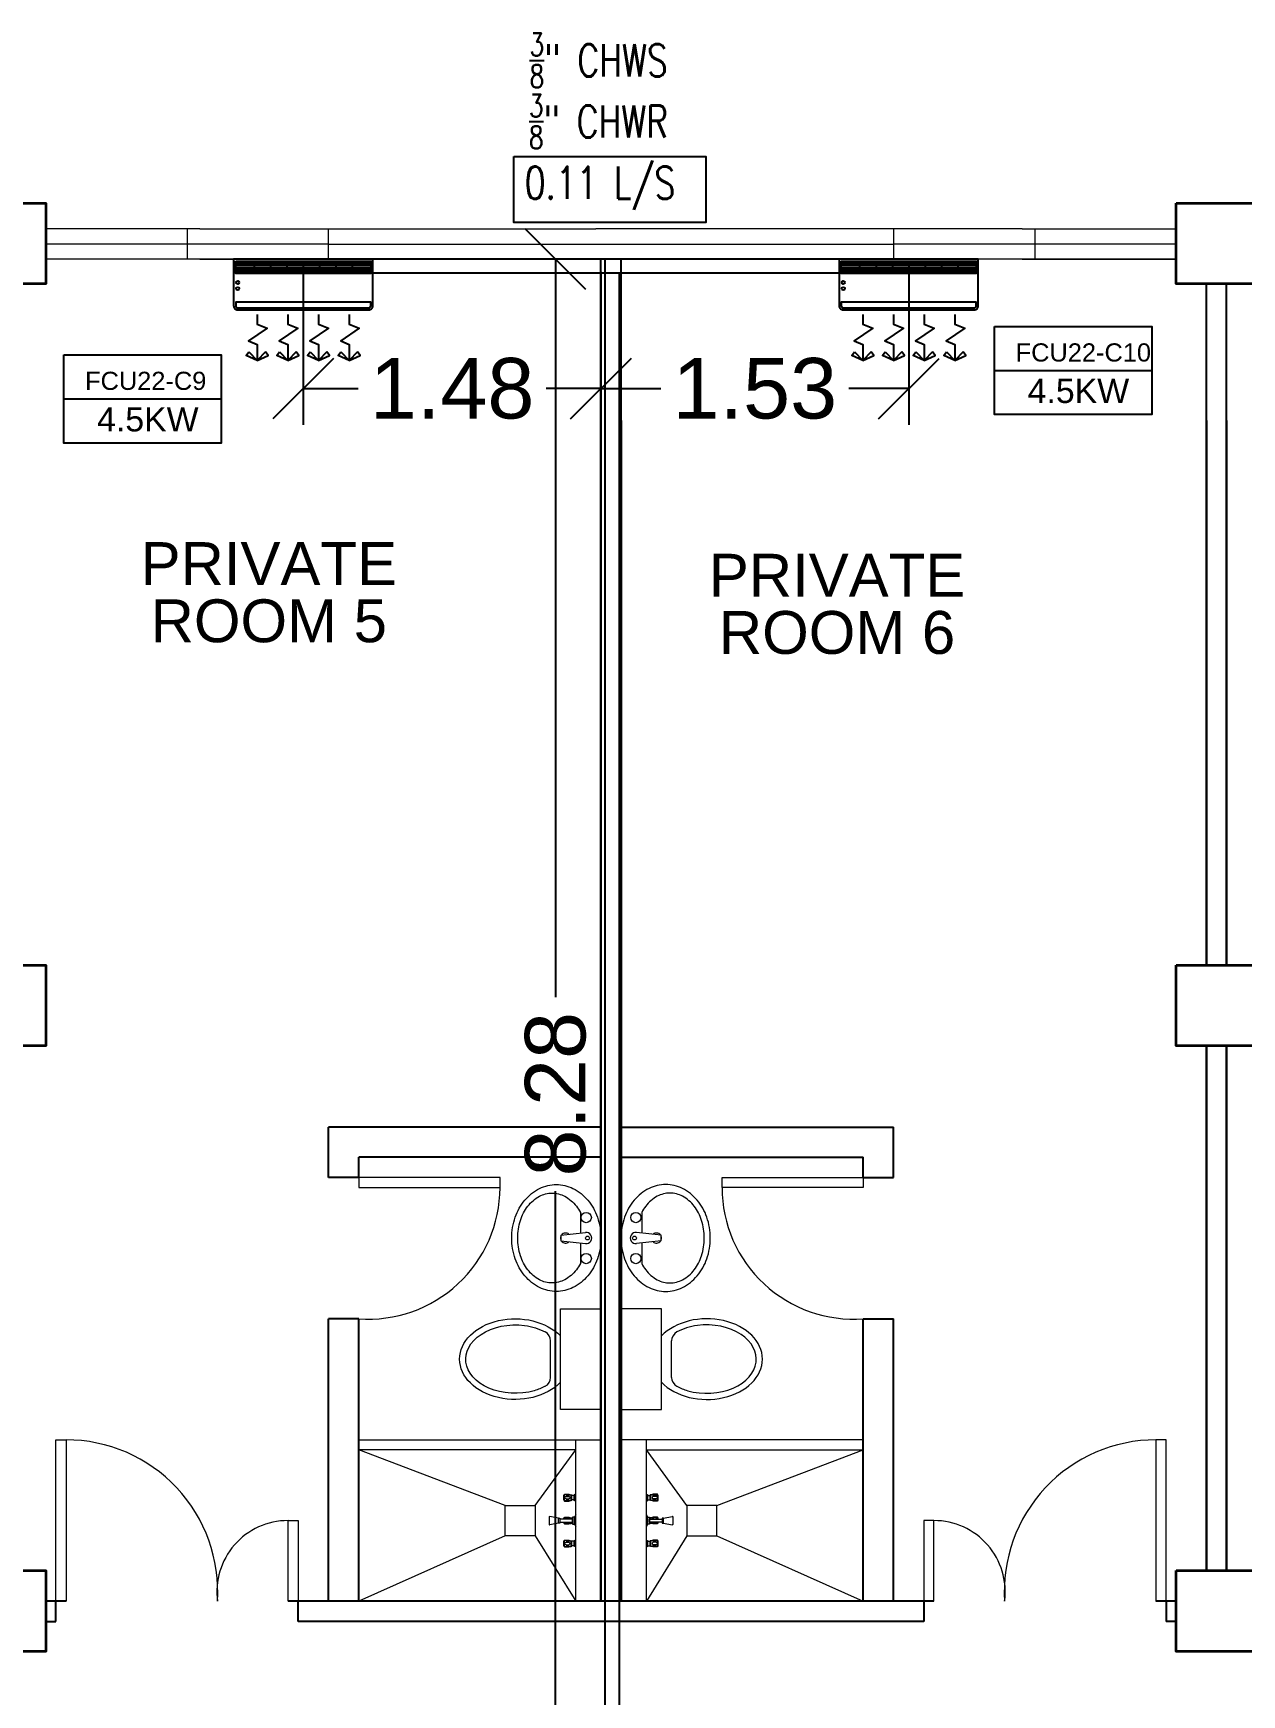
# Model space of a CAD drawing. Header units: millimetres. Extents: x 5 to 598, y 3 to 339.
# Drawn here: x 152.54 to 158.52, y 132.67 to 140.9 of the extents above; entities that cross this region are included whole.
import ezdxf

# ---------------------------------------------------------------- set-up
doc = ezdxf.new("R2010")
doc.units = ezdxf.units.MM
doc.header["$MEASUREMENT"] = 0
for name, color, linetype in [('AIR', 7, 'Continuous'), ('fcu line', 7, 'Continuous'), ('fcu return', 7, 'Continuous'), ('label', 7, 'Continuous'), ('Legends', 7, 'Continuous'), ('pipe label', 7, 'Continuous')]:
    doc.layers.add(name, color=color, linetype=linetype)
doc.styles.add('Arch-Dim', font='simplex.shx', dxfattribs={"width": 0.75})
doc.styles.get("Standard").update_dxf_attribs({"font": 'arial.ttf'})
doc.styles.add('SWISSLT175', font='swissl.ttf', dxfattribs={"height": 0.175})
doc.dimstyles.new('Copy of dimension', dxfattribs={"dimtxt": 0.3, "dimasz": 0.3, "dimexe": 0.18, "dimexo": 0.0625, "dimgap": 0.09, "dimtad": 0, "dimzin": 0, "dimdsep": 46, "dimtxsty": 'Standard', "dimblk": 'OBLIQUE', "dimcen": 0.09, "dimclrd": 256, "dimclre": 256, "dimclrt": 256, "dimadec": 0, "dimazin": 0, "dimtfac": 1, "dimtofl": 0, "dimtmove": 0, "dimatfit": 3, "dimldrblk": 'OBLIQUE', "dimfxl": 1, "dimtolj": 1, "dimtzin": 0, "dimarcsym": 0})

# ---------------------------------------------------------------- blocks, each defined once
blk = doc.blocks.new('CARRIER-S30-32 (FCD)')
at = {"layer": 'AIR'}
for p, q in [((0.825, -0.05), (-0.825, -0.05)), ((0.825, -0.075), (-0.825, -0.075)), ((0.825, -0.1), (-0.825, -0.1)), ((0.825, -0.125), (-0.825, -0.125)), ((0.825, -0.15), (-0.825, -0.15)), ((-0.6, -0.025), (-0.6, -0.175)), ((-0.4, -0.025), (-0.4, -0.175)), ((-0.2, -0.025), (-0.2, -0.175)), ((0, -0.025), (0, -0.175)), ((0.2, -0.025), (0.2, -0.175)), ((0.4, -0.025), (0.4, -0.175)), ((0.6, -0.025), (0.6, -0.175))]:
    blk.add_line(p, q, dxfattribs=at)
for points in [[(-0.8, -0.62), (0.8, -0.62, 0.414214), (0.85, -0.57), (0.85, 0), (-0.85, 0), (-0.85, -0.57, 0.414214)], [(-0.8, -0.595), (0.8, -0.595, 0.414214), (0.825, -0.57), (0.825, -0.525), (-0.825, -0.525), (-0.825, -0.57, 0.414214)]]:
    blk.add_lwpolyline(points, format="xyb", close=True, dxfattribs=at)
for points in [[(-0.825, -0.025), (0.825, -0.025), (0.825, -0.175), (-0.825, -0.175)], [(-0.664, -1.134), (-0.562, -1.239), (-0.697, -1.177)], [(-0.461, -1.134), (-0.562, -1.239), (-0.428, -1.177)], [(-0.289, -1.134), (-0.188, -1.239), (-0.322, -1.177)], [(-0.086, -1.134), (-0.188, -1.239), (-0.053, -1.177)], [(0.086, -1.134), (0.187, -1.239), (0.053, -1.177)], [(0.289, -1.134), (0.187, -1.239), (0.322, -1.177)], [(0.461, -1.134), (0.562, -1.239), (0.428, -1.177)], [(0.664, -1.134), (0.562, -1.239), (0.697, -1.177)]]:
    blk.add_lwpolyline(points, close=True, dxfattribs=at)
for points in [[(-0.562, -0.678), (-0.562, -0.794), (-0.44, -0.843), (-0.667, -0.996), (-0.562, -1.044), (-0.562, -1.239)], [(-0.188, -0.678), (-0.188, -0.794), (-0.065, -0.843), (-0.292, -0.996), (-0.188, -1.044), (-0.188, -1.239)], [(0.187, -0.678), (0.187, -0.794), (0.31, -0.843), (0.083, -0.996), (0.187, -1.044), (0.187, -1.239)], [(0.562, -0.678), (0.562, -0.794), (0.685, -0.843), (0.458, -0.996), (0.562, -1.044), (0.562, -1.239)]]:
    blk.add_lwpolyline(points, dxfattribs=at)
for centre in [(-0.8, -0.285), (-0.8, -0.36)]:
    blk.add_circle(centre, 0.0187, dxfattribs=at)
blk = doc.blocks.new('_Oblique')
at = {"color": 0, "linetype": 'ByBlock', "lineweight": -2}
blk.add_line((-0.5, -0.5), (0.5, 0.5), dxfattribs=at)
blk = doc.blocks.new('*D75')
at = {"layer": 'Defpoints', "color": 0, "transparency": 16777216}
for p in [(155.1252, 139.7844), (155.3693, 139.7844), (155.3693, 131.5094)]:
    blk.add_point(p, dxfattribs=at)
at = {"layer": 'Legends', "lineweight": -2, "transparency": 16777216}
for p, q in [((155.3068, 139.7844), (154.9452, 139.7844)), ((155.1252, 139.7844), (155.1252, 136.1271)), ((155.1252, 131.5094), (155.1252, 135.1668)), ((155.3068, 131.5094), (154.9452, 131.5094))]:
    blk.add_line(p, q, dxfattribs=at)
at = {"layer": 'Legends', "lineweight": -2, "transparency": 16777216, "xscale": 0.3, "yscale": 0.3, "zscale": 0.3}
for p, rotation in [((155.1252, 139.7844), 90), ((155.1252, 131.5094), 270)]:
    blk.add_blockref('_Oblique', p, dxfattribs=dict(at, rotation=rotation))
at = {"layer": 'Legends', "transparency": 16777216, "insert": (155.1252, 135.6469), "char_height": 0.3, "attachment_point": 5, "rotation": 90}
blk.add_mtext('\\A1;8.28', dxfattribs=at)
blk = doc.blocks.new('*D76')
at = {"layer": 'Defpoints', "color": 0, "transparency": 16777216}
for p in [(153.8747, 139.7844), (155.3497, 139.7844), (155.3497, 139.1429)]:
    blk.add_point(p, dxfattribs=at)
at = {"layer": 'Legends', "lineweight": -2, "transparency": 16777216}
for p, q in [((153.8747, 139.7219), (153.8747, 138.9629)), ((155.3497, 139.7219), (155.3497, 138.9629)), ((153.8747, 139.1429), (154.1464, 139.1429)), ((155.3497, 139.1429), (155.078, 139.1429))]:
    blk.add_line(p, q, dxfattribs=at)
at = {"layer": 'Legends', "lineweight": -2, "transparency": 16777216, "xscale": 0.3, "yscale": 0.3, "zscale": 0.3, "rotation": 180}
blk.add_blockref('_Oblique', (153.8747, 139.1429), dxfattribs=at)
at = {"layer": 'Legends', "lineweight": -2, "transparency": 16777216, "xscale": 0.3, "yscale": 0.3, "zscale": 0.3}
blk.add_blockref('_Oblique', (155.3497, 139.1429), dxfattribs=at)
at = {"layer": 'Legends', "transparency": 16777216, "insert": (154.6122, 139.1429), "char_height": 0.3, "attachment_point": 5}
blk.add_mtext('\\A1;1.48', dxfattribs=at)
blk = doc.blocks.new('*D77')
at = {"layer": 'Defpoints', "color": 0, "transparency": 16777216}
for p in [(155.3497, 139.7844), (156.8747, 139.7844), (156.8747, 139.1429)]:
    blk.add_point(p, dxfattribs=at)
at = {"layer": 'Legends', "lineweight": -2, "transparency": 16777216}
for p, q in [((155.3497, 139.7219), (155.3497, 138.9629)), ((156.8747, 139.7219), (156.8747, 138.9629)), ((155.3497, 139.1429), (155.6467, 139.1429)), ((156.8747, 139.1429), (156.5777, 139.1429))]:
    blk.add_line(p, q, dxfattribs=at)
at = {"layer": 'Legends', "lineweight": -2, "transparency": 16777216, "xscale": 0.3, "yscale": 0.3, "zscale": 0.3, "rotation": 180}
blk.add_blockref('_Oblique', (155.3497, 139.1429), dxfattribs=at)
at = {"layer": 'Legends', "lineweight": -2, "transparency": 16777216, "xscale": 0.3, "yscale": 0.3, "zscale": 0.3}
blk.add_blockref('_Oblique', (156.8747, 139.1429), dxfattribs=at)
at = {"layer": 'Legends', "transparency": 16777216, "insert": (156.1122, 139.1429), "char_height": 0.3, "attachment_point": 5}
blk.add_mtext('\\A1;1.53', dxfattribs=at)

msp = doc.modelspace()

# ---------------------------------------------------------------- linework, layer by layer
at = {"color": 8, "linetype": 'ByBlock', "lineweight": 9}
for p, q in [((153.3622, 139.9344), (152.5997, 139.9344)), ((152.5997, 139.9344), (152.5997, 139.9344)), ((153.2997, 139.9344), (153.2997, 139.7844)), ((153.3622, 139.9344), (154.5622, 139.9344)), ((153.9997, 139.7844), (153.9997, 139.9344)), ((154.5622, 139.9344), (155.3247, 139.9344)), ((155.4747, 139.9344), (155.3247, 139.9344)), ((156.2372, 139.9344), (155.4747, 139.9344)), ((157.4372, 139.9344), (156.2372, 139.9344)), ((156.7997, 139.9344), (156.7997, 139.7844)), ((157.4372, 139.9344), (158.1997, 139.9344)), ((157.4997, 139.9344), (157.4997, 139.7844)), ((153.9997, 139.8594), (152.5997, 139.8594)), ((153.9997, 139.8594), (156.7997, 139.8594)), ((158.1997, 139.8594), (156.7997, 139.8594)), ((158.1997, 139.7844), (152.5997, 139.7844)), ((153.3622, 139.7844), (153.6747, 139.7844)), ((153.8247, 139.7844), (154.5622, 139.7844)), ((154.5622, 139.7844), (155.3247, 139.7844)), ((156.2372, 139.7844), (155.4747, 139.7844)), ((157.4372, 139.7844), (156.2372, 139.7844)), ((157.4372, 139.7844), (158.1997, 139.7844)), ((155.3497, 135.5201), (155.3497, 133.5701)), ((155.2247, 133.1344), (155.2247, 133.9344)), ((155.5747, 133.1344), (155.5747, 133.9344)), ((152.5997, 133.1844), (152.5997, 133.1844)), ((155.2247, 133.1344), (154.1497, 133.1344)), ((152.5997, 133.0344), (152.5997, 133.0344)), ((152.6497, 133.0344), (152.5997, 133.0344))]:
    msp.add_line(p, q, dxfattribs=at)
at = {"color": 8, "linetype": 'ByBlock', "lineweight": 25}
for p, q in [((155.3497, 133.1344), (155.3497, 139.7844)), ((155.4497, 133.1344), (155.4497, 139.7844)), ((158.3497, 136.2865), (158.3497, 139.6615)), ((158.4497, 136.2865), (158.4497, 139.6615)), ((155.3497, 138.9844), (155.3497, 133.1344)), ((155.4497, 138.9844), (155.4497, 133.1344)), ((158.3497, 138.9844), (158.3497, 136.2865)), ((158.4497, 138.9844), (158.4497, 136.2865)), ((158.3497, 135.8865), (158.3497, 133.2865)), ((158.3497, 133.2865), (158.3497, 135.8865)), ((158.4497, 135.8865), (158.4497, 133.2865)), ((158.4497, 133.2865), (158.4497, 135.8865)), ((152.6997, 133.1344), (152.5997, 133.1344)), ((152.6497, 133.0344), (152.6497, 133.1344)), ((155.3497, 133.1344), (153.7997, 133.1344)), ((153.8497, 133.0344), (153.8497, 133.1344)), ((155.4497, 133.1344), (155.3497, 133.1344)), ((156.9997, 133.1344), (155.4497, 133.1344)), ((156.9497, 133.1344), (156.9497, 133.0344)), ((158.1997, 133.1344), (158.0997, 133.1344)), ((158.1497, 133.1344), (158.1497, 133.0344)), ((152.5997, 133.0344), (152.6497, 133.0344)), ((156.9497, 133.0344), (153.8497, 133.0344)), ((158.1997, 133.0344), (158.1497, 133.0344))]:
    msp.add_line(p, q, dxfattribs=at)
at = {"color": 8, "linetype": 'ByBlock', "lineweight": 25, "ltscale": 0.3}
for p, q in [((153.9997, 135.2344), (153.9997, 135.4844)), ((155.3497, 135.4844), (153.9997, 135.4844)), ((155.4497, 135.4844), (156.7997, 135.4844)), ((156.7997, 135.2344), (156.7997, 135.4844)), ((154.1497, 135.2344), (154.1497, 135.3344)), ((155.3497, 135.3344), (154.1497, 135.3344)), ((155.4497, 135.3344), (156.6497, 135.3344)), ((156.6497, 135.2344), (156.6497, 135.3344)), ((154.1497, 135.2344), (153.9997, 135.2344)), ((156.6497, 135.2344), (156.7997, 135.2344)), ((153.9997, 133.1344), (153.9997, 134.5344)), ((154.1497, 134.5344), (153.9997, 134.5344)), ((154.1497, 133.1344), (154.1497, 134.5344)), ((156.6497, 133.1344), (156.6497, 134.5344)), ((156.6497, 134.5344), (156.7997, 134.5344)), ((156.7997, 133.1344), (156.7997, 134.5344))]:
    msp.add_line(p, q, dxfattribs=at)
at = {"color": 8, "lineweight": 9}
for p, q in [((155.1518, 134.9489), (155.2736, 134.9623)), ((155.6476, 134.9489), (155.5257, 134.9623)), ((155.1518, 134.9199), (155.2736, 134.9066)), ((155.6476, 134.9199), (155.5257, 134.9066)), ((155.1497, 134.5844), (155.3497, 134.5844)), ((155.1497, 134.0844), (155.1497, 134.5844)), ((155.3497, 134.5844), (155.3497, 134.0844)), ((155.6497, 134.5844), (155.4497, 134.5844)), ((155.4497, 134.5844), (155.4497, 134.0844)), ((155.6497, 134.0844), (155.6497, 134.5844)), ((155.0997, 134.2438), (155.0997, 134.4248)), ((155.6997, 134.2438), (155.6997, 134.4248)), ((155.3497, 134.0844), (155.1497, 134.0844)), ((155.4497, 134.0844), (155.6497, 134.0844)), ((155.166, 133.6611), (155.1675, 133.6611)), ((155.166, 133.635), (155.166, 133.6611)), ((155.166, 133.635), (155.1675, 133.635)), ((155.1675, 133.6611), (155.1694, 133.6647)), ((155.1675, 133.635), (155.1675, 133.6611)), ((155.1675, 133.635), (155.1694, 133.6314)), ((155.1694, 133.6647), (155.1913, 133.6647)), ((155.1694, 133.6314), (155.1694, 133.6647)), ((155.1694, 133.6314), (155.1913, 133.6314)), ((155.1781, 133.6541), (155.1902, 133.6541)), ((155.1781, 133.642), (155.1902, 133.642)), ((155.1782, 133.6611), (155.1903, 133.6611)), ((155.1782, 133.635), (155.1903, 133.635)), ((155.1913, 133.6647), (155.1954, 133.6625)), ((155.1913, 133.6613), (155.1913, 133.654)), ((155.1913, 133.6348), (155.1913, 133.6422)), ((155.1913, 133.6314), (155.1954, 133.6336)), ((155.1972, 133.6621), (155.2031, 133.6621)), ((155.1972, 133.634), (155.2031, 133.634)), ((155.2031, 133.634), (155.2031, 133.6621)), ((155.2031, 133.6621), (155.2053, 133.6613)), ((155.2031, 133.634), (155.2053, 133.6348)), ((155.2053, 133.6348), (155.2053, 133.6613)), ((155.2171, 133.6594), (155.2053, 133.6594)), ((155.2171, 133.6367), (155.2053, 133.6367)), ((155.2239, 133.6651), (155.2171, 133.6617)), ((155.2171, 133.6344), (155.2171, 133.6617)), ((155.2239, 133.631), (155.2171, 133.6344)), ((155.2239, 133.6651), (155.2247, 133.6651)), ((155.2239, 133.631), (155.2239, 133.6651)), ((155.2239, 133.631), (155.2247, 133.631)), ((155.2247, 133.631), (155.2247, 133.6651)), ((155.5755, 133.6651), (155.5747, 133.6651)), ((155.5747, 133.631), (155.5747, 133.6651)), ((155.5754, 133.631), (155.5747, 133.631)), ((155.5754, 133.631), (155.5755, 133.6651)), ((155.5754, 133.631), (155.5823, 133.6344)), ((155.5755, 133.6651), (155.5823, 133.6617)), ((155.5823, 133.6344), (155.5823, 133.6617)), ((155.5823, 133.6594), (155.594, 133.6594)), ((155.5823, 133.6367), (155.594, 133.6367)), ((155.5963, 133.6621), (155.594, 133.6613)), ((155.594, 133.6348), (155.594, 133.6613)), ((155.5963, 133.634), (155.594, 133.6348)), ((155.6021, 133.6621), (155.5963, 133.6621)), ((155.5963, 133.634), (155.5963, 133.6621)), ((155.6021, 133.634), (155.5963, 133.634)), ((155.608, 133.6647), (155.6039, 133.6625)), ((155.608, 133.6314), (155.6039, 133.6336)), ((155.63, 133.6647), (155.608, 133.6647)), ((155.608, 133.6613), (155.608, 133.654)), ((155.608, 133.6348), (155.608, 133.6422)), ((155.63, 133.6314), (155.608, 133.6314)), ((155.6212, 133.6611), (155.609, 133.6611)), ((155.6212, 133.635), (155.609, 133.635)), ((155.6213, 133.6541), (155.6091, 133.6541)), ((155.6213, 133.642), (155.6091, 133.642)), ((155.6319, 133.6611), (155.63, 133.6647)), ((155.63, 133.6314), (155.63, 133.6647)), ((155.6319, 133.635), (155.63, 133.6314)), ((155.6334, 133.6611), (155.6319, 133.6611)), ((155.6319, 133.635), (155.6319, 133.6611)), ((155.6334, 133.635), (155.6319, 133.635)), ((155.6334, 133.635), (155.6334, 133.6611)), ((155.0928, 133.5538), (155.0928, 133.515)), ((155.1393, 133.5467), (155.0974, 133.5553)), ((155.1393, 133.5221), (155.1393, 133.5467)), ((155.1393, 133.5467), (155.1469, 133.5467)), ((155.1393, 133.5221), (155.1393, 133.5467)), ((155.1469, 133.5467), (155.1469, 133.5221)), ((155.2092, 133.542), (155.1469, 133.542)), ((155.166, 133.542), (155.166, 133.5475)), ((155.166, 133.5475), (155.1675, 133.5475)), ((155.1675, 133.5475), (155.1694, 133.5511)), ((155.1675, 133.542), (155.1675, 133.5475)), ((155.1694, 133.542), (155.1694, 133.5511)), ((155.1694, 133.5511), (155.1913, 133.5511)), ((155.1782, 133.5475), (155.1903, 133.5475)), ((155.1913, 133.5511), (155.1954, 133.5489)), ((155.1913, 133.5476), (155.1913, 133.542)), ((155.1972, 133.5484), (155.2031, 133.5484)), ((155.2031, 133.542), (155.2031, 133.5484)), ((155.2031, 133.5484), (155.2054, 133.5477)), ((155.2054, 133.542), (155.2054, 133.5477)), ((155.2092, 133.5458), (155.2054, 133.5458)), ((155.2092, 133.5518), (155.2093, 133.517)), ((155.2189, 133.5518), (155.2092, 133.5518)), ((155.2093, 133.5269), (155.2092, 133.542)), ((155.2247, 133.5634), (155.2189, 133.5518)), ((155.2189, 133.5518), (155.2189, 133.517)), ((155.2189, 133.517), (155.2189, 133.5518)), ((155.2247, 133.5055), (155.2247, 133.5634)), ((155.5747, 133.5634), (155.5805, 133.5518)), ((155.5747, 133.5055), (155.5747, 133.5634)), ((155.5805, 133.5518), (155.5805, 133.517)), ((155.5805, 133.517), (155.5805, 133.5518)), ((155.5805, 133.5518), (155.5901, 133.5518)), ((155.5901, 133.5518), (155.5901, 133.517)), ((155.5901, 133.5458), (155.594, 133.5458)), ((155.5901, 133.542), (155.6525, 133.542)), ((155.5901, 133.5269), (155.5901, 133.542)), ((155.5963, 133.5484), (155.594, 133.5477)), ((155.594, 133.542), (155.594, 133.5477)), ((155.5963, 133.542), (155.5963, 133.5484)), ((155.6021, 133.5484), (155.5963, 133.5484)), ((155.608, 133.5511), (155.6039, 133.5489)), ((155.63, 133.5511), (155.608, 133.5511)), ((155.608, 133.5476), (155.608, 133.542)), ((155.6212, 133.5475), (155.609, 133.5475)), ((155.63, 133.542), (155.63, 133.5511)), ((155.6319, 133.5475), (155.63, 133.5511)), ((155.6319, 133.542), (155.6319, 133.5475)), ((155.6334, 133.5475), (155.6319, 133.5475)), ((155.6334, 133.542), (155.6334, 133.5475)), ((155.6601, 133.5467), (155.6525, 133.5467)), ((155.6525, 133.5467), (155.6525, 133.5221)), ((155.6601, 133.5467), (155.702, 133.5553)), ((155.6601, 133.5221), (155.6601, 133.5467)), ((155.6601, 133.5221), (155.6601, 133.5467)), ((155.7065, 133.5538), (155.7065, 133.515)), ((155.1393, 133.5221), (155.0974, 133.5136)), ((155.1469, 133.5221), (155.1393, 133.5221)), ((155.1469, 133.5268), (155.2093, 133.5269)), ((155.166, 133.5214), (155.166, 133.5268)), ((155.166, 133.5214), (155.1675, 133.5214)), ((155.1675, 133.5214), (155.1675, 133.5268)), ((155.1675, 133.5214), (155.1694, 133.5178)), ((155.1694, 133.5178), (155.1694, 133.5268)), ((155.1694, 133.5178), (155.1913, 133.5178)), ((155.1782, 133.5213), (155.1903, 133.5213)), ((155.1913, 133.5212), (155.1913, 133.5269)), ((155.1913, 133.5178), (155.1954, 133.52)), ((155.1972, 133.5204), (155.2031, 133.5204)), ((155.2031, 133.5204), (155.2031, 133.5269)), ((155.2031, 133.5204), (155.2054, 133.5212)), ((155.2054, 133.5212), (155.2054, 133.5269)), ((155.2093, 133.5231), (155.2054, 133.5231)), ((155.2093, 133.517), (155.2189, 133.517)), ((155.2189, 133.517), (155.2247, 133.5055)), ((155.5805, 133.517), (155.5747, 133.5055)), ((155.5901, 133.517), (155.5805, 133.517)), ((155.6525, 133.5268), (155.5901, 133.5269)), ((155.5901, 133.5231), (155.594, 133.5231)), ((155.594, 133.5212), (155.594, 133.5269)), ((155.5963, 133.5204), (155.594, 133.5212)), ((155.5963, 133.5204), (155.5963, 133.5269)), ((155.6021, 133.5204), (155.5963, 133.5204)), ((155.608, 133.5178), (155.6039, 133.52)), ((155.608, 133.5212), (155.608, 133.5269)), ((155.63, 133.5178), (155.608, 133.5178)), ((155.6212, 133.5213), (155.609, 133.5213)), ((155.63, 133.5178), (155.63, 133.5268)), ((155.6319, 133.5214), (155.63, 133.5178)), ((155.6319, 133.5214), (155.6319, 133.5268)), ((155.6334, 133.5214), (155.6319, 133.5214)), ((155.6334, 133.5214), (155.6334, 133.5268)), ((155.6525, 133.5221), (155.6601, 133.5221)), ((155.6601, 133.5221), (155.702, 133.5136)), ((155.166, 133.4077), (155.166, 133.4339)), ((155.166, 133.4339), (155.1675, 133.4339)), ((155.166, 133.4077), (155.1675, 133.4077)), ((155.1675, 133.4339), (155.1694, 133.4375)), ((155.1675, 133.4077), (155.1675, 133.4339)), ((155.1675, 133.4077), (155.1694, 133.4041)), ((155.1694, 133.4041), (155.1694, 133.4375)), ((155.1694, 133.4375), (155.1914, 133.4375)), ((155.1694, 133.4041), (155.1914, 133.4041)), ((155.1781, 133.4268), (155.1902, 133.4269)), ((155.1781, 133.4147), (155.1902, 133.4147)), ((155.1782, 133.4339), (155.1904, 133.4339)), ((155.1782, 133.4077), (155.1904, 133.4077)), ((155.1914, 133.4375), (155.1954, 133.4353)), ((155.1914, 133.434), (155.1914, 133.4267)), ((155.1914, 133.4076), (155.1914, 133.4149)), ((155.1914, 133.4041), (155.1954, 133.4063)), ((155.1972, 133.4348), (155.2031, 133.4348)), ((155.1972, 133.4068), (155.2031, 133.4068)), ((155.2031, 133.4348), (155.2054, 133.434)), ((155.2031, 133.4068), (155.2031, 133.4348)), ((155.2031, 133.4068), (155.2054, 133.4075)), ((155.2054, 133.4075), (155.2054, 133.434)), ((155.2171, 133.4322), (155.2054, 133.4322)), ((155.2171, 133.4094), (155.2054, 133.4094)), ((155.2239, 133.4378), (155.2171, 133.4344)), ((155.2171, 133.4072), (155.2171, 133.4344)), ((155.2239, 133.4037), (155.2171, 133.4072)), ((155.2239, 133.4037), (155.2239, 133.4378)), ((155.2239, 133.4378), (155.2247, 133.4378)), ((155.2239, 133.4037), (155.2247, 133.4037)), ((155.2247, 133.4037), (155.2247, 133.4378)), ((155.5747, 133.4037), (155.5747, 133.4378)), ((155.5754, 133.4378), (155.5747, 133.4378)), ((155.5754, 133.4037), (155.5747, 133.4037)), ((155.5754, 133.4037), (155.5754, 133.4378)), ((155.5754, 133.4378), (155.5822, 133.4344)), ((155.5754, 133.4037), (155.5822, 133.4072)), ((155.5822, 133.4072), (155.5822, 133.4344)), ((155.5822, 133.4322), (155.594, 133.4322)), ((155.5822, 133.4094), (155.594, 133.4094)), ((155.5963, 133.4348), (155.594, 133.434)), ((155.594, 133.4075), (155.594, 133.434)), ((155.5963, 133.4068), (155.594, 133.4075)), ((155.5963, 133.4068), (155.5963, 133.4348)), ((155.6021, 133.4348), (155.5963, 133.4348)), ((155.6021, 133.4068), (155.5963, 133.4068)), ((155.608, 133.4375), (155.6039, 133.4353)), ((155.608, 133.4041), (155.6039, 133.4063)), ((155.63, 133.4375), (155.608, 133.4375)), ((155.608, 133.434), (155.608, 133.4267)), ((155.608, 133.4076), (155.608, 133.4149)), ((155.63, 133.4041), (155.608, 133.4041)), ((155.6211, 133.4339), (155.609, 133.4339)), ((155.6211, 133.4077), (155.609, 133.4077)), ((155.6213, 133.4268), (155.6091, 133.4269)), ((155.6212, 133.4147), (155.6091, 133.4147)), ((155.63, 133.4041), (155.63, 133.4375)), ((155.6319, 133.4339), (155.63, 133.4375)), ((155.6319, 133.4077), (155.63, 133.4041)), ((155.6319, 133.4077), (155.6319, 133.4339)), ((155.6334, 133.4339), (155.6319, 133.4339)), ((155.6334, 133.4077), (155.6319, 133.4077)), ((155.6334, 133.4077), (155.6334, 133.4339))]:
    msp.add_line(p, q, dxfattribs=at)
at = {"color": 8, "linetype": 'ByBlock', "lineweight": 9, "ltscale": 0.3}
for p, q in [((154.8747, 133.6094), (154.1497, 133.8844)), ((155.0247, 133.6094), (155.2247, 133.8844)), ((155.7747, 133.6094), (155.5747, 133.8844)), ((155.9247, 133.6094), (156.6497, 133.8844)), ((154.8747, 133.4594), (154.1497, 133.1344)), ((155.0247, 133.4594), (155.2247, 133.1344)), ((155.7747, 133.4594), (155.5747, 133.1344)), ((155.9247, 133.4594), (156.6497, 133.1344))]:
    msp.add_line(p, q, dxfattribs=at)
at = {"color": 8, "linetype": 'ByBlock', "lineweight": 35}
for points in [[(152.1997, 140.0615), (152.5997, 140.0615), (152.5997, 139.6615), (152.1997, 139.6615)], [(158.1997, 140.0615), (158.5997, 140.0615), (158.5997, 139.6615), (158.1997, 139.6615)], [(152.1997, 136.2865), (152.5997, 136.2865), (152.5997, 135.8865), (152.1997, 135.8865)], [(158.1997, 136.2865), (158.5997, 136.2865), (158.5997, 135.8865), (158.1997, 135.8865)], [(152.1997, 133.2865), (152.5997, 133.2865), (152.5997, 132.8865), (152.1997, 132.8865)], [(158.1997, 133.2865), (158.5997, 133.2865), (158.5997, 132.8865), (158.1997, 132.8865)]]:
    msp.add_lwpolyline(points, close=True, dxfattribs=at)
at = {"color": 8, "lineweight": 13, "ltscale": 0.03}
for points in [[(154.1497, 135.2344), (154.1497, 135.1844), (154.8497, 135.1844), (154.8497, 135.2344)], [(156.6497, 135.2344), (156.6497, 135.1844), (155.9497, 135.1844), (155.9497, 135.2344)], [(152.6997, 133.1344), (152.6497, 133.1344), (152.6497, 133.9344), (152.6997, 133.9344)], [(158.0997, 133.1344), (158.1497, 133.1344), (158.1497, 133.9344), (158.0997, 133.9344)], [(153.8497, 133.1344), (153.7997, 133.1344), (153.7997, 133.5344), (153.8497, 133.5344)], [(156.9497, 133.1344), (156.9997, 133.1344), (156.9997, 133.5344), (156.9497, 133.5344)]]:
    msp.add_lwpolyline(points, close=True, dxfattribs=at)
at = {"color": 8, "lineweight": 9}
for points in [[(155.1287, 134.6694, -0.11576), (155.0462, 134.6888, -0.104047), (154.9724, 134.747, -0.090875), (154.925, 134.831, -0.083344), (154.9077, 134.9344, -0.083344), (154.925, 135.0379, -0.090875), (154.9724, 135.1218, -0.104047), (155.0462, 135.1801, -0.11576), (155.1287, 135.1994, -0.11576), (155.2112, 135.1801, -0.104047), (155.2849, 135.1218, -0.090875), (155.3323, 135.0379, -0.083344), (155.3497, 134.9344, -0.083344), (155.3323, 134.831, -0.090875), (155.2849, 134.747, -0.104047), (155.2112, 134.6888, -0.11576)], [(155.6707, 134.6694, 0.11576), (155.7532, 134.6888, 0.104047), (155.8269, 134.747, 0.090875), (155.8743, 134.831, 0.083344), (155.8917, 134.9344, 0.083344), (155.8743, 135.0379, 0.090875), (155.8269, 135.1218, 0.104047), (155.7532, 135.1801, 0.11576), (155.6707, 135.1994, 0.11576), (155.5882, 135.1801, 0.104047), (155.5144, 135.1218, 0.090875), (155.467, 135.0379, 0.083344), (155.4497, 134.9344, 0.083344), (155.467, 134.831, 0.090875), (155.5144, 134.747, 0.104047), (155.5882, 134.6888, 0.11576)]]:
    msp.add_lwpolyline(points, format="xyb", close=True, dxfattribs=at)
for points in [[(155.1077, 134.7119, -0.124838), (155.0451, 134.7278, -0.105788), (154.9875, 134.7771, -0.086697), (154.9512, 134.8468, -0.076776), (154.9377, 134.9344, -0.076776), (154.9512, 135.022, -0.086697), (154.9875, 135.0918, -0.105788), (155.0451, 135.1411, -0.124838), (155.1077, 135.1569, -0.124838), (155.1702, 135.1411, -0.105788), (155.2279, 135.0918, -0.040067), (155.2477, 135.061), (155.2477, 134.9588, -0.040067)], [(155.6917, 134.7119, 0.124838), (155.7542, 134.7278, 0.105788), (155.8119, 134.7771, 0.086697), (155.8481, 134.8468, 0.076776), (155.8617, 134.9344, 0.076776), (155.8481, 135.022, 0.086697), (155.8119, 135.0918, 0.105788), (155.7542, 135.1411, 0.124838), (155.6917, 135.1569, 0.124838), (155.6291, 135.1411, 0.105788), (155.5715, 135.0918, 0.040067), (155.5517, 135.061), (155.5517, 134.9588, 0.040067)], [(155.2477, 134.91), (155.2477, 134.8078, -0.040067), (155.2279, 134.7771, -0.105788), (155.1702, 134.7278, -0.124838), (155.1077, 134.7119, -0.124838)], [(155.5517, 134.91), (155.5517, 134.8078, 0.040067), (155.5715, 134.7771, 0.105788), (155.6291, 134.7278, 0.124838), (155.6917, 134.7119, 0.124838)]]:
    msp.add_lwpolyline(points, format="xyb", dxfattribs=at)
at = {"color": 8, "linetype": 'ByBlock', "lineweight": 9, "ltscale": 0.3}
for points in [[(155.2247, 133.8844), (154.1497, 133.8844), (154.1497, 133.9344), (155.3497, 133.9344), (155.3497, 133.9344)], [(155.5747, 133.8844), (156.6497, 133.8844), (156.6497, 133.9344), (155.4497, 133.9344), (155.4497, 133.9344)]]:
    msp.add_lwpolyline(points, dxfattribs=at)
at = {"color": 8, "linetype": 'ByBlock', "lineweight": 9, "ltscale": 0.03}
for points in [[(155.0247, 133.6094), (155.0247, 133.4594), (154.8747, 133.4594), (154.8747, 133.6094)], [(155.7747, 133.6094), (155.7747, 133.4594), (155.9247, 133.4594), (155.9247, 133.6094)]]:
    msp.add_lwpolyline(points, close=True, dxfattribs=at)
at = {"color": 8, "lineweight": 9}
for centre, radius in [((155.2767, 135.036), 0.0255), ((155.5227, 135.036), 0.0255), ((155.2832, 134.9344), 0.0095), ((155.5162, 134.9344), 0.0095), ((155.2767, 134.8328), 0.0255), ((155.5227, 134.8328), 0.0255)]:
    msp.add_circle(centre, radius, dxfattribs=at)
at = {"color": 8, "lineweight": 13, "ltscale": 0.03}
for centre, radius, start, end in [((154.1979, 135.1844), 0.6518, 265.75781, 0), ((156.6015, 135.1844), 0.6518, 180, 274.24219), ((152.6997, 133.1829), 0.7516, 356.30478, 90), ((158.0997, 133.1829), 0.7516, 90, 183.69522), ((153.7997, 133.1813), 0.3531, 90, 187.62815), ((156.9997, 133.1813), 0.3531, 352.37185, 90)]:
    msp.add_arc(centre, radius, start, end, dxfattribs=at)
at = {"color": 8, "lineweight": 9}
for centre, radius, start, end in [((155.1747, 134.9344), 0.025, 161.37929, 198.62071), ((155.2455, 134.9344), 0.0948, 171.20259, 188.79741), ((155.1747, 134.9344), 0.025, 48.79782, 143.69319), ((155.2767, 134.9344), 0.028, 263.75449, 96.24551), ((155.5227, 134.9344), 0.028, 83.75449, 276.24551), ((155.6246, 134.9344), 0.025, 36.30681, 131.20218), ((155.5539, 134.9344), 0.0948, 351.20259, 8.79741), ((155.6246, 134.9344), 0.025, 341.37929, 18.62071), ((155.1747, 134.9344), 0.025, 216.30681, 311.20218), ((155.6246, 134.9344), 0.025, 228.79782, 323.69319), ((155.0497, 134.4248), 0.05, 0, 61.99164), ((155.7497, 134.4248), 0.05, 118.00836, 180), ((155.0497, 134.2438), 0.05, 298.15006, 0), ((155.7497, 134.2438), 0.05, 180, 241.84994)]:
    msp.add_arc(centre, radius, start, end, dxfattribs=at)
at = {"color": 8, "lineweight": 9, "extrusion": (0, 0, -1)}
msp.add_ellipse((154.9247, 134.3344), major_axis=(0.275, 0), ratio=0.727273, start_param=0.612555, end_param=5.670631, dxfattribs=at)
at = {"color": 8, "lineweight": 9}
for centre, major_axis, ratio, start_param, end_param in [((155.8747, 134.3344), (-0.275, 0), 0.727273, 0.612555, 5.670631), ((155.6021, 133.6659), (-0.00268, 0.00268), 1, 2.356082, 2.850023), ((155.6021, 133.6303), (-0.00268, 0.00268), 1, -1.279452, -0.785511), ((155.607, 133.6481), (-0.00268, 0.00268), 1, 0.203142, 1.36743), ((155.6143, 133.6432), (-0.00887, 0.00887), 1, -0.157871, 0.203142), ((155.6143, 133.6529), (0.00887, 0.00887), 1, 2.938226, 3.299239), ((155.6151, 133.6763), (-0.0118, 0.0118), 1, 1.703115, 1.83534), ((155.6151, 133.6198), (-0.0118, 0.0118), 1, -0.264769, -0.132543), ((155.609, 133.6649), (-0.00268, 0.00268), 1, 1.728443, 2.356082), ((155.609, 133.6312), (0.00268, 0.00268), 1, 0.785286, 1.412925), ((155.6091, 133.6503), (0.00268, 0.00268), 1, 0.785286, 1.412925), ((155.6091, 133.6458), (0.00268, 0.00268), 1, 3.299239, 3.926878), ((155.6204, 133.6738), (-0.00896, 0.00896), 1, 2.418785, 3.129871), ((155.6204, 133.6223), (-0.00896, 0.00896), 1, -1.559299, -0.848214), ((155.6205, 133.6437), (0.00738, 0.00738), 1, 6.21008, 6.994878), ((155.6205, 133.6524), (0.00738, 0.00738), 1, 4.000472, 4.78527), ((155.6255, 133.6481), (-0.00268, 0.00268), 1, 3.214474, 4.639283), ((155.6021, 133.5522), (0.00268, 0.00268), 1, 3.926878, 4.42082), ((155.6151, 133.5627), (0.0118, 0.0118), 1, 3.273911, 3.406137), ((155.609, 133.5513), (0.00268, 0.00268), 1, 3.299239, 3.926878), ((155.6204, 133.5602), (-0.00896, 0.00896), 1, 2.418785, 3.129871), ((155.7033, 133.5517), (0.00268, 0.00268), 1, 6.066508, 7.43657), ((155.096, 133.5171), (0.00268, 0.00268), 1, 2.92514, 4.295202), ((155.6021, 133.5166), (-0.00268, 0.00268), 1, -1.279452, -0.785511), ((155.6151, 133.5062), (0.0118, 0.0118), 1, 1.306028, 1.438253), ((155.609, 133.5176), (-0.00268, 0.00268), 1, -0.785511, -0.157871), ((155.6204, 133.5087), (0.00896, 0.00896), 1, 0.011497, 0.722582), ((155.6021, 133.4386), (0.00268, 0.00268), 1, 3.926878, 4.42082), ((155.6021, 133.403), (0.00268, 0.00268), 1, 0.291344, 0.785286), ((155.6069, 133.4208), (-0.00268, 0.00268), 1, 0.203142, 1.36743), ((155.6142, 133.416), (0.00887, 0.00887), 1, 1.412925, 1.773938), ((155.6142, 133.4256), (-0.00887, 0.00887), 1, 1.36743, 1.728443), ((155.6151, 133.449), (-0.0118, 0.0118), 1, 1.703115, 1.83534), ((155.6151, 133.3925), (-0.0118, 0.0118), 1, -0.264769, -0.132543), ((155.609, 133.4377), (0.00268, 0.00268), 1, 3.299239, 3.926878), ((155.609, 133.4039), (-0.00268, 0.00268), 1, -0.785511, -0.157871), ((155.6091, 133.4231), (0.00268, 0.00268), 1, 0.785286, 1.412925), ((155.6091, 133.4185), (0.00268, 0.00268), 1, 3.299239, 3.926878), ((155.6204, 133.4465), (0.00896, 0.00896), 1, 3.989582, 4.700667), ((155.6203, 133.3951), (-0.00896, 0.00896), 1, -1.559299, -0.848214), ((155.6205, 133.4251), (0.00738, 0.00738), 1, 4.000472, 4.78527), ((155.6205, 133.4164), (-0.00738, 0.00738), 1, 4.639283, 5.424081), ((155.6255, 133.4208), (0.00268, 0.00268), 1, 4.78527, 6.21008)]:
    msp.add_ellipse(centre, major_axis=major_axis, ratio=ratio, start_param=start_param, end_param=end_param, dxfattribs=at)
at = {"color": 8, "lineweight": 9, "extrusion": (-2.88216e-41, 4.99074e-41, -1)}
for centre, major_axis, start_param, end_param in [((155.1738, 133.6481), (-0.00268, 0.00268), 4.78527, 6.21008), ((155.179, 133.6738), (0.00896, 0.00896), 2.418785, 3.129871), ((155.179, 133.6223), (-0.00896, 0.00896), 0.011497, 0.722582), ((155.1788, 133.6437), (0.00738, 0.00738), 4.639283, 5.424081), ((155.1788, 133.6524), (-0.00738, 0.00738), 4.000472, 4.78527), ((155.1902, 133.6503), (-0.00268, 0.00268), 0.785286, 1.412925), ((155.1902, 133.6458), (-0.00268, 0.00268), 3.299239, 3.926878), ((155.1903, 133.6649), (0.00268, 0.00268), 1.728443, 2.356082), ((155.1903, 133.6312), (0.00268, 0.00268), -0.785511, -0.157871), ((155.1851, 133.6432), (0.00887, 0.00887), -0.157871, 0.203142), ((155.1851, 133.6529), (0.00887, 0.00887), 1.36743, 1.728443), ((155.1843, 133.6763), (-0.0118, 0.0118), 3.273911, 3.406137), ((155.1843, 133.6198), (-0.0118, 0.0118), 1.306028, 1.438253), ((155.1972, 133.6659), (0.00268, 0.00268), 2.356082, 2.850023), ((155.1972, 133.6303), (0.00268, 0.00268), -1.279452, -0.785511), ((155.1924, 133.6481), (-0.00268, 0.00268), 1.773938, 2.938226), ((155.096, 133.5517), (0.00268, 0.00268), 4.495711, 5.865773), ((155.179, 133.5602), (-0.00896, 0.00896), 3.989582, 4.700667), ((155.1903, 133.5513), (-0.00268, 0.00268), 3.299239, 3.926878), ((155.1843, 133.5627), (0.0118, 0.0118), 1.703115, 1.83534), ((155.1972, 133.5522), (-0.00268, 0.00268), 3.926878, 4.42082), ((155.179, 133.5087), (-0.00896, 0.00896), 0.011497, 0.722582), ((155.1903, 133.5176), (-0.00268, 0.00268), 0.785286, 1.412925), ((155.1843, 133.5062), (0.0118, 0.0118), -0.264769, -0.132543), ((155.1972, 133.5166), (-0.00268, 0.00268), 0.291344, 0.785286), ((155.1738, 133.4208), (-0.00268, 0.00268), 4.78527, 6.21008), ((155.179, 133.4465), (0.00896, 0.00896), 2.418785, 3.129871), ((155.179, 133.3951), (-0.00896, 0.00896), 0.011497, 0.722582), ((155.1789, 133.4164), (0.00738, 0.00738), 4.639283, 5.424081), ((155.1789, 133.4251), (-0.00738, 0.00738), 4.000472, 4.78527), ((155.1902, 133.4231), (-0.00268, 0.00268), 0.785286, 1.412925), ((155.1902, 133.4185), (-0.00268, 0.00268), 3.299239, 3.926878), ((155.1904, 133.4377), (0.00268, 0.00268), 1.728443, 2.356082), ((155.1904, 133.4039), (0.00268, 0.00268), -0.785511, -0.157871), ((155.1851, 133.416), (0.00887, 0.00887), -0.157871, 0.203142), ((155.1851, 133.4256), (0.00887, 0.00887), 1.36743, 1.728443), ((155.1843, 133.449), (-0.0118, 0.0118), 3.273911, 3.406137), ((155.1843, 133.3925), (0.0118, 0.0118), -0.264769, -0.132543), ((155.1972, 133.4386), (0.00268, 0.00268), 2.356082, 2.850023), ((155.1972, 133.403), (0.00268, 0.00268), -1.279452, -0.785511), ((155.1924, 133.4208), (-0.00268, 0.00268), 1.773938, 2.938226)]:
    msp.add_ellipse(centre, major_axis=major_axis, ratio=1, start_param=start_param, end_param=end_param, dxfattribs=at)
at = {"color": 8, "lineweight": 9, "extrusion": (2.88216e-41, 4.99074e-41, -1)}
msp.add_ellipse((155.7033, 133.5171), major_axis=(-0.00268, 0.00268), ratio=1, start_param=2.92514, end_param=4.295202, dxfattribs=at)
at = {"color": 8, "lineweight": 9}
for points in [[(155.0733, 134.1998), (155.0569, 134.191), (155.0388, 134.1835), (154.9476, 134.1567), (154.8604, 134.1618), (154.7288, 134.2196), (154.6875, 134.2696), (154.674, 134.3677), (154.7, 134.4199), (154.8112, 134.494), (154.8949, 134.5118), (155.0087, 134.4961), (155.0436, 134.4847), (155.0732, 134.469)], [(155.7261, 134.1998), (155.7425, 134.191), (155.7606, 134.1835), (155.8517, 134.1567), (155.9389, 134.1618), (156.0705, 134.2196), (156.1119, 134.2696), (156.1253, 134.3677), (156.0994, 134.4199), (155.9882, 134.494), (155.9045, 134.5118), (155.7907, 134.4961), (155.7558, 134.4847), (155.7262, 134.469)]]:
    msp.add_open_spline(points, degree=3, knots=[0.937253, 0.937253, 0.937253, 0.937253, 1.185372, 1.185372, 2.113864, 2.113864, 3.042356, 3.042356, 3.970847, 3.970847, 4.899339, 4.899339, 5.346062, 5.346062, 5.346062, 5.346062], dxfattribs=at)
at = {"color": 8, "linetype": 'ByBlock', "lineweight": 9}
for p in [(153.9622, 139.7844), (156.8372, 139.7844)]:
    msp.add_point(p, dxfattribs=at)
at = {"layer": 'fcu line', "linetype": 'Continuous'}
for p, q in [((156.8747, 139.7844), (153.8747, 139.7844)), ((155.3693, 139.7844), (155.3693, 131.5094))]:
    msp.add_line(p, q, dxfattribs=at)
at = {"layer": 'fcu return', "linetype": 'Continuous'}
for p, q in [((156.8747, 139.7144), (153.8747, 139.7144)), ((155.4393, 139.7144), (155.4393, 131.4394))]:
    msp.add_line(p, q, dxfattribs=at)
at = {"layer": 'Legends', "linetype": 'Continuous', "lineweight": 25}
for p, q in [((157.2994, 139.2325), (158.0783, 139.2325)), ((152.689, 139.0917), (153.4678, 139.0917))]:
    msp.add_line(p, q, dxfattribs=at)
at = {"layer": 'Legends'}
for points in [[(157.2994, 139.4509), (158.0783, 139.4509), (158.0783, 139.0141), (157.2994, 139.0141)], [(152.689, 139.3101), (153.4678, 139.3101), (153.4678, 138.8733), (152.689, 138.8733)]]:
    msp.add_lwpolyline(points, close=True, dxfattribs=at)
at = {"layer": 'pipe label', "color": 2, "linetype": 'Continuous', "lineweight": 25}
msp.add_lwpolyline([(154.9175, 140.2931), (155.869, 140.2931), (155.869, 139.9659), (154.9175, 139.9659)], close=True, dxfattribs=at)

# ---------------------------------------------------------------- block references
at = {"layer": 'AIR', "xscale": 0.4053817101480872, "yscale": 0.4053817101480872, "zscale": 0.4053817101480872}
for p in [(153.8747, 139.7844), (156.8747, 139.7844)]:
    msp.add_blockref('CARRIER-S30-32 (FCD)', p, dxfattribs=at)

# ---------------------------------------------------------------- texts
at = {"layer": 'label', "color": 8, "linetype": 'ByBlock', "lineweight": 9, "ltscale": 0.4, "char_height": 0.2125, "attachment_point": 5, "line_spacing_factor": 0.8, "style": 'SWISSLT175'}
for s, insert in [('PRIVATE ^JROOM 5', (153.7043, 138.1329)), ('PRIVATE ^JROOM 6', (156.5196, 138.0752))]:
    msp.add_mtext(s, dxfattribs=dict(at, insert=insert))
at = {"layer": 'Legends', "linetype": 'Continuous', "lineweight": 25, "attachment_point": 1}
for s, width, insert, char_height in [('FCU22-C10', 0.448108, (157.4044, 139.3674), 0.09), ('FCU22-C9', 0.448108, (152.794, 139.2267), 0.09), ('4.5KW', 0.236742, (157.4638, 139.1918), 0.12), ('4.5KW', 0.236742, (152.8534, 139.051), 0.12)]:
    msp.add_mtext_dynamic_manual_height_columns(s, width=width, gutter_width=1.011, heights=[0], dxfattribs=dict(at, insert=insert, char_height=char_height))
at = {"layer": 'pipe label', "color": 3, "linetype": 'Continuous', "lineweight": 25, "insert": (154.9966, 140.904), "char_height": 0.16, "attachment_point": 1, "style": 'Arch-Dim'}
msp.add_mtext_dynamic_manual_height_columns('\\A1;{\\H0.7x;\\S3/8;}" CHWS', width=1.17294, gutter_width=1.011, heights=[0], dxfattribs=at)
at = {"layer": 'pipe label', "color": 240, "linetype": 'Continuous', "lineweight": 25, "insert": (154.9934, 140.601), "char_height": 0.16, "attachment_point": 1, "style": 'Arch-Dim'}
msp.add_mtext_dynamic_manual_height_columns('\\A1;{\\H0.7x;\\S3/8;}" CHWR', width=0.880349, gutter_width=1.011, heights=[0], dxfattribs=at)
at = {"layer": 'pipe label', "color": 2, "linetype": 'Continuous', "lineweight": 25, "insert": (154.9723, 140.2429), "char_height": 0.16, "attachment_point": 1, "style": 'Arch-Dim'}
msp.add_mtext_dynamic_manual_height_columns('0.11 L/S', width=0.89967, gutter_width=1.011, heights=[0], dxfattribs=at)

# ---------------------------------------------------------------- dimensions: what is measured, and where the dimension line sits
at = {"layer": 'Legends'}
dim = msp.add_linear_dim(base=(155.1252002209, 139.7844301838), p1=(155.3692971892, 131.5094301838), p2=(155.3692971892, 139.7844301838), angle=90, dimstyle='Copy of dimension', dxfattribs=at)
dim.commit()
dim.dimension.update_dxf_attribs({"geometry": '*D75', "text_midpoint": (155.1252002209, 135.6469301838)})
for base, p1, p2, picture, middle in [((155.3496779206, 139.1429171043), (153.8746779206, 139.7844301838), (155.3496779206, 139.7844301838), '*D76', (154.6121779206, 139.1429171043)), ((156.8746779206, 139.1429171043), (155.3496779206, 139.7844301838), (156.8746779206, 139.7844301838), '*D77', (156.1121779206, 139.1429171043))]:
    dim = msp.add_linear_dim(base=base, p1=p1, p2=p2, dimstyle='Copy of dimension', dxfattribs=at)
    dim.commit()
    dim.dimension.update_dxf_attribs({"geometry": picture, "text_midpoint": middle})

doc.saveas('drawing.dxf')
